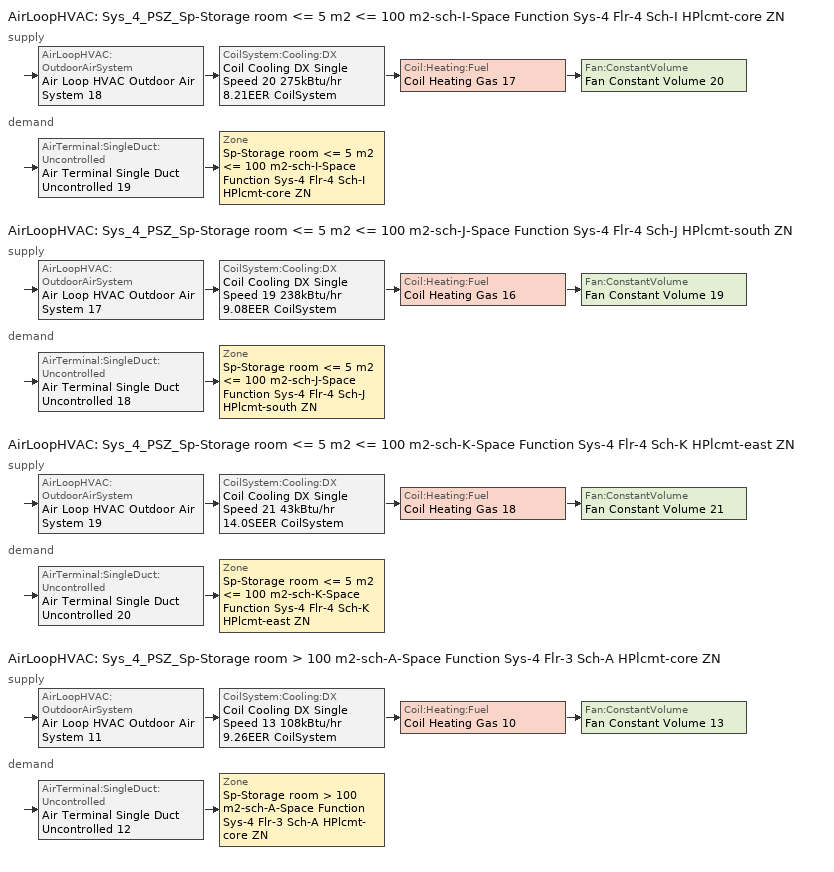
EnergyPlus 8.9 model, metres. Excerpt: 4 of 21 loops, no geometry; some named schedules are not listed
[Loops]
AirLoopHVAC 'Sys_4_PSZ_Sp-Storage room <= 5 m2 <= 100 m2-sch-I-Space Function Sys-4 Flr-4 Sch-I HPlcmt-core ZN'
 supply: AirLoopHVAC:OutdoorAirSystem 'Air Loop HVAC Outdoor Air System 18' > CoilSystem:Cooling:DX 'Coil Cooling DX Single Speed 20 275kBtu/hr 8.21EER CoilSystem' > Coil:Heating:Fuel 'Coil Heating Gas 17' > Fan:ConstantVolume 'Fan Constant Volume 20'
 demand: AirTerminal:SingleDuct:Uncontrolled 'Air Terminal Single Duct Uncontrolled 19' > Zone 'Sp-Storage room <= 5 m2 <= 100 m2-sch-I-Space Function Sys-4 Flr-4 Sch-I HPlcmt-core ZN'
AirLoopHVAC 'Sys_4_PSZ_Sp-Storage room <= 5 m2 <= 100 m2-sch-J-Space Function Sys-4 Flr-4 Sch-J HPlcmt-south ZN'
 supply: AirLoopHVAC:OutdoorAirSystem 'Air Loop HVAC Outdoor Air System 17' > CoilSystem:Cooling:DX 'Coil Cooling DX Single Speed 19 238kBtu/hr 9.08EER CoilSystem' > Coil:Heating:Fuel 'Coil Heating Gas 16' > Fan:ConstantVolume 'Fan Constant Volume 19'
 demand: AirTerminal:SingleDuct:Uncontrolled 'Air Terminal Single Duct Uncontrolled 18' > Zone 'Sp-Storage room <= 5 m2 <= 100 m2-sch-J-Space Function Sys-4 Flr-4 Sch-J HPlcmt-south ZN'
AirLoopHVAC 'Sys_4_PSZ_Sp-Storage room <= 5 m2 <= 100 m2-sch-K-Space Function Sys-4 Flr-4 Sch-K HPlcmt-east ZN'
 supply: AirLoopHVAC:OutdoorAirSystem 'Air Loop HVAC Outdoor Air System 19' > CoilSystem:Cooling:DX 'Coil Cooling DX Single Speed 21 43kBtu/hr 14.0SEER CoilSystem' > Coil:Heating:Fuel 'Coil Heating Gas 18' > Fan:ConstantVolume 'Fan Constant Volume 21'
 demand: AirTerminal:SingleDuct:Uncontrolled 'Air Terminal Single Duct Uncontrolled 20' > Zone 'Sp-Storage room <= 5 m2 <= 100 m2-sch-K-Space Function Sys-4 Flr-4 Sch-K HPlcmt-east ZN'
AirLoopHVAC 'Sys_4_PSZ_Sp-Storage room > 100 m2-sch-A-Space Function Sys-4 Flr-3 Sch-A HPlcmt-core ZN'
 supply: AirLoopHVAC:OutdoorAirSystem 'Air Loop HVAC Outdoor Air System 11' > CoilSystem:Cooling:DX 'Coil Cooling DX Single Speed 13 108kBtu/hr 9.26EER CoilSystem' > Coil:Heating:Fuel 'Coil Heating Gas 10' > Fan:ConstantVolume 'Fan Constant Volume 13'
 demand: AirTerminal:SingleDuct:Uncontrolled 'Air Terminal Single Duct Uncontrolled 12' > Zone 'Sp-Storage room > 100 m2-sch-A-Space Function Sys-4 Flr-3 Sch-A HPlcmt-core ZN'
[ZoneControl:Thermostat] Control Object Type 1=ThermostatSetpoint:DualSetpoint
Name | Zone or ZoneList | Control Type Schedule | Control Name 1
Sp-Storage room <= 5 m2 <= 100 m2-sch-I-Space Function Sys-4 Flr-4 Sch-I HPlcmt-core ZN Thermostat | Sp-Storage room <= 5 m2 <= 100 m2-sch-I-Space Function Sys-4 Flr-4 Sch-I HPlcmt-core ZN | Sp-Storage room <= 5 m2 <= 100 m2-sch-I-Space Function Sys-4 Flr-4 Sch-I HPlcmt-core ZN Thermostat Schedule | Space Function Storage room <= 5 m2 <= 100 m2-sch-I Thermostat 2
Sp-Storage room <= 5 m2 <= 100 m2-sch-J-Space Function Sys-4 Flr-4 Sch-J HPlcmt-south ZN Thermostat | Sp-Storage room <= 5 m2 <= 100 m2-sch-J-Space Function Sys-4 Flr-4 Sch-J HPlcmt-south ZN | Sp-Storage room <= 5 m2 <= 100 m2-sch-J-Space Function Sys-4 Flr-4 Sch-J HPlcmt-south ZN Thermostat Schedule | Space Function Storage room <= 5 m2 <= 100 m2-sch-J Thermostat 2
Sp-Storage room <= 5 m2 <= 100 m2-sch-K-Space Function Sys-4 Flr-4 Sch-K HPlcmt-east ZN Thermostat | Sp-Storage room <= 5 m2 <= 100 m2-sch-K-Space Function Sys-4 Flr-4 Sch-K HPlcmt-east ZN | Sp-Storage room <= 5 m2 <= 100 m2-sch-K-Space Function Sys-4 Flr-4 Sch-K HPlcmt-east ZN Thermostat Schedule | Space Function Storage room <= 5 m2 <= 100 m2-sch-K Thermostat 2
Sp-Storage room > 100 m2-sch-A-Space Function Sys-4 Flr-3 Sch-A HPlcmt-core ZN Thermostat | Sp-Storage room > 100 m2-sch-A-Space Function Sys-4 Flr-3 Sch-A HPlcmt-core ZN | Sp-Storage room > 100 m2-sch-A-Space Function Sys-4 Flr-3 Sch-A HPlcmt-core ZN Thermostat Schedule | Space Function Storage room > 100 m2-sch-A Thermostat 2
[ThermostatSetpoint:DualSetpoint]
Name | Heating Setpoint Temperature Schedule | Cooling Setpoint Temperature Schedule
Space Function Storage room <= 5 m2 <= 100 m2-sch-I Thermostat 2 | NECB-I-Thermostat Setpoint-Heating | NECB-I-Thermostat Setpoint-Cooling
Space Function Storage room <= 5 m2 <= 100 m2-sch-J Thermostat 2 | NECB-J-Thermostat Setpoint-Heating | NECB-J-Thermostat Setpoint-Cooling
Space Function Storage room <= 5 m2 <= 100 m2-sch-K Thermostat 2 | NECB-K-Thermostat Setpoint-Heating | NECB-K-Thermostat Setpoint-Cooling
Space Function Storage room > 100 m2-sch-A Thermostat 2 | NECB-A-Thermostat Setpoint-Heating | NECB-A-Thermostat Setpoint-Cooling
[AirTerminal:SingleDuct:Uncontrolled] Availability Schedule=Always On Discrete; Maximum Air Flow Rate {m3/s}=AutoSize
Air Terminal Single Duct Uncontrolled 19; Air Terminal Single Duct Uncontrolled 18; Air Terminal Single Duct Uncontrolled 20; Air Terminal Single Duct Uncontrolled 12
[Zone equipment]
Sp-Storage room <= 5 m2 <= 100 m2-sch-I-Space Function Sys-4 Flr-4 Sch-I HPlcmt-core ZN: Air Terminal Single Duct Uncontrolled 19, Zone HVAC Baseboard Convective Water 19
Sp-Storage room <= 5 m2 <= 100 m2-sch-J-Space Function Sys-4 Flr-4 Sch-J HPlcmt-south ZN: Air Terminal Single Duct Uncontrolled 18, Zone HVAC Baseboard Convective Water 18
Sp-Storage room <= 5 m2 <= 100 m2-sch-K-Space Function Sys-4 Flr-4 Sch-K HPlcmt-east ZN: Air Terminal Single Duct Uncontrolled 20, Zone HVAC Baseboard Convective Water 20
Sp-Storage room > 100 m2-sch-A-Space Function Sys-4 Flr-3 Sch-A HPlcmt-core ZN: Air Terminal Single Duct Uncontrolled 12, Zone HVAC Baseboard Convective Water 12
[Sizing:Zone] Zone Cooling Design Supply Air Temperature Input Method=SupplyAirTemperature; Zone Cooling Design Supply Air Temperature {C}=13; Zone Cooling Design Supply Air Temperature Difference {deltaC}=11.11; Zone Heating Design Supply Air Temperature Input Method=SupplyAirTemperature; Zone Heating Design Supply Air Temperature {C}=43; Zone Heating Design Supply Air Temperature Difference {deltaC}=11.11; Zone Cooling Design Supply Air Humidity Ratio {kgWater/kgDryAir}=0.0085; Zone Heating Design Supply Air Humidity Ratio {kgWater/kgDryAir}=0.008; Zone Heating Sizing Factor=1.3; Zone Cooling Sizing Factor=1.1; Cooling Design Air Flow Method=DesignDay; Cooling Design Air Flow Rate {m3/s}=0; Cooling Minimum Air Flow per Zone Floor Area {m3/s-m2}=0.000762; Cooling Minimum Air Flow {m3/s}=0; Cooling Minimum Air Flow Fraction=0; Heating Design Air Flow Method=DesignDay; Heating Design Air Flow Rate {m3/s}=0; Heating Maximum Air Flow per Zone Floor Area {m3/s-m2}=0.002032; Heating Maximum Air Flow {m3/s}=0.141576; Heating Maximum Air Flow Fraction=0.3; Account for Dedicated Outdoor Air System=No
Name | Design Specification Outdoor Air Object | Design Specification Zone Air Distribution Object
Sp-Storage room <= 5 m2 <= 100 m2-sch-I-Space Function Sys-4 Flr-4 Sch-I HPlcmt-core ZN | Space Function Storage room <= 5 m2 <= 100 m2-sch-I Ventilation | Sp-Storage room <= 5 m2 <= 100 m2-sch-I-Space Function Sys-4 Flr-4 Sch-I HPlcmt-core ZN Design Spec Zone Air Dist
Sp-Storage room <= 5 m2 <= 100 m2-sch-J-Space Function Sys-4 Flr-4 Sch-J HPlcmt-south ZN | Space Function Storage room <= 5 m2 <= 100 m2-sch-J Ventilation | Sp-Storage room <= 5 m2 <= 100 m2-sch-J-Space Function Sys-4 Flr-4 Sch-J HPlcmt-south ZN Design Spec Zone Air Dist
Sp-Storage room <= 5 m2 <= 100 m2-sch-K-Space Function Sys-4 Flr-4 Sch-K HPlcmt-east ZN | Space Function Storage room <= 5 m2 <= 100 m2-sch-K Ventilation | Sp-Storage room <= 5 m2 <= 100 m2-sch-K-Space Function Sys-4 Flr-4 Sch-K HPlcmt-east ZN Design Spec Zone Air Dist
Sp-Storage room > 100 m2-sch-A-Space Function Sys-4 Flr-3 Sch-A HPlcmt-core ZN | Space Function Storage room > 100 m2-sch-A Ventilation | Sp-Storage room > 100 m2-sch-A-Space Function Sys-4 Flr-3 Sch-A HPlcmt-core ZN Design Spec Zone Air Dist
[DesignSpecification:ZoneAirDistribution] Zone Air Distribution Effectiveness in Cooling Mode=1; Zone Air Distribution Effectiveness in Heating Mode=1
Sp-Storage room <= 5 m2 <= 100 m2-sch-I-Space Function Sys-4 Flr-4 Sch-I HPlcmt-core ZN Design Spec Zone Air Dist; Sp-Storage room <= 5 m2 <= 100 m2-sch-J-Space Function Sys-4 Flr-4 Sch-J HPlcmt-south ZN Design Spec Zone Air Dist; Sp-Storage room <= 5 m2 <= 100 m2-sch-K-Space Function Sys-4 Flr-4 Sch-K HPlcmt-east ZN Design Spec Zone Air Dist; Sp-Storage room > 100 m2-sch-A-Space Function Sys-4 Flr-3 Sch-A HPlcmt-core ZN Design Spec Zone Air Dist
[Controller:MechanicalVentilation] Demand Controlled Ventilation=No; System Outdoor Air Method=ZoneSum
Name | Availability Schedule | Zone Name 1 | Design Specification Outdoor Air Object Name 1 | Design Specification Zone Air Distribution Object Name 1
Controller Mechanical Ventilation 18 | Sys_4_PSZ_Sp-Storage room <= 5 m2 <= 100 m2-sch-I-Space Function Sys-4 Flr-4 Sch-I HPlcmt-core ZN Occ Sch | Sp-Storage room <= 5 m2 <= 100 m2-sch-I-Space Function Sys-4 Flr-4 Sch-I HPlcmt-core ZN | Space Function Storage room <= 5 m2 <= 100 m2-sch-I Ventilation | Sp-Storage room <= 5 m2 <= 100 m2-sch-I-Space Function Sys-4 Flr-4 Sch-I HPlcmt-core ZN Design Spec Zone Air Dist
Controller Mechanical Ventilation 17 | Sys_4_PSZ_Sp-Storage room <= 5 m2 <= 100 m2-sch-J-Space Function Sys-4 Flr-4 Sch-J HPlcmt-south ZN Occ Sch | Sp-Storage room <= 5 m2 <= 100 m2-sch-J-Space Function Sys-4 Flr-4 Sch-J HPlcmt-south ZN | Space Function Storage room <= 5 m2 <= 100 m2-sch-J Ventilation | Sp-Storage room <= 5 m2 <= 100 m2-sch-J-Space Function Sys-4 Flr-4 Sch-J HPlcmt-south ZN Design Spec Zone Air Dist
Controller Mechanical Ventilation 19 | Sys_4_PSZ_Sp-Storage room <= 5 m2 <= 100 m2-sch-K-Space Function Sys-4 Flr-4 Sch-K HPlcmt-east ZN Occ Sch | Sp-Storage room <= 5 m2 <= 100 m2-sch-K-Space Function Sys-4 Flr-4 Sch-K HPlcmt-east ZN | Space Function Storage room <= 5 m2 <= 100 m2-sch-K Ventilation | Sp-Storage room <= 5 m2 <= 100 m2-sch-K-Space Function Sys-4 Flr-4 Sch-K HPlcmt-east ZN Design Spec Zone Air Dist
Controller Mechanical Ventilation 11 | Sys_4_PSZ_Sp-Storage room > 100 m2-sch-A-Space Function Sys-4 Flr-3 Sch-A HPlcmt-core ZN Occ Sch | Sp-Storage room > 100 m2-sch-A-Space Function Sys-4 Flr-3 Sch-A HPlcmt-core ZN | Space Function Storage room > 100 m2-sch-A Ventilation | Sp-Storage room > 100 m2-sch-A-Space Function Sys-4 Flr-3 Sch-A HPlcmt-core ZN Design Spec Zone Air Dist
[DesignSpecification:OutdoorAir] Outdoor Air Method=Sum; Outdoor Air Flow per Person {m3/s-person}=0; Outdoor Air Flow per Zone Floor Area {m3/s-m2}=0.0003556; Outdoor Air Flow per Zone {m3/s}=0; Outdoor Air Flow Air Changes per Hour {1/hr}=0
Space Function Storage room <= 5 m2 <= 100 m2-sch-I Ventilation; Space Function Storage room <= 5 m2 <= 100 m2-sch-J Ventilation; Space Function Storage room <= 5 m2 <= 100 m2-sch-K Ventilation; Space Function Storage room > 100 m2-sch-A Ventilation
[Fan:ConstantVolume] Fan Total Efficiency=0.39975; Pressure Rise {Pa}=640; Maximum Flow Rate {m3/s}=AutoSize; Motor Efficiency=0.615; Motor In Airstream Fraction=1
Name | Availability Schedule
Fan Constant Volume 20 | Sys_4_PSZ_Sp-Storage room <= 5 m2 <= 100 m2-sch-I-Space Function Sys-4 Flr-4 Sch-I HPlcmt-core ZN Occ Sch
Fan Constant Volume 19 | Sys_4_PSZ_Sp-Storage room <= 5 m2 <= 100 m2-sch-J-Space Function Sys-4 Flr-4 Sch-J HPlcmt-south ZN Occ Sch
Fan Constant Volume 21 | Sys_4_PSZ_Sp-Storage room <= 5 m2 <= 100 m2-sch-K-Space Function Sys-4 Flr-4 Sch-K HPlcmt-east ZN Occ Sch
Fan Constant Volume 13 | Sys_4_PSZ_Sp-Storage room > 100 m2-sch-A-Space Function Sys-4 Flr-3 Sch-A HPlcmt-core ZN Occ Sch
[Coil:Cooling:DX:SingleSpeed] Availability Schedule=Always On Discrete; Gross Rated Total Cooling Capacity {W}=Autosize; Gross Rated Sensible Heat Ratio=Autosize; Rated Air Flow Rate {m3/s}=Autosize; Rated Evaporator Fan Power Per Volume Flow Rate {W/(m3/s)}=773.3; Total Cooling Capacity Function of Temperature Curve=DXCOOL-NECB2011-REF-CAPFT; Total Cooling Capacity Function of Flow Fraction Curve=DXCOOL-NECB2011-REF-CAPFFLOW; Energy Input Ratio Function of Temperature Curve=DXCOOL-NECB2011-REF-COOLEIRFT; Energy Input Ratio Function of Flow Fraction Curve=DXCOOL-NECB2011-REF-COOLEIRFFLOW; Part Load Fraction Correlation Curve=DXCOOL-NECB2011-REF-COOLPLFFPLR; Condenser Type=AirCooled; Evaporative Condenser Effectiveness=0; Evaporative Condenser Air Flow Rate {m3/s}=Autosize; Evaporative Condenser Pump Rated Power Consumption {W}=Autosize; Crankcase Heater Capacity {W}=0; Maximum Outdoor Dry-Bulb Temperature for Crankcase Heater Operation {C}=0; Basin Heater Capacity {W/K}=0; Basin Heater Setpoint Temperature {C}=10
Name | Gross Rated Cooling COP {W/W}
Coil Cooling DX Single Speed 20 275kBtu/hr 8.21EER | 2.9518
Coil Cooling DX Single Speed 19 238kBtu/hr 9.08EER | 3.23848
Coil Cooling DX Single Speed 21 43kBtu/hr 14.0SEER | 3.8248
Coil Cooling DX Single Speed 13 108kBtu/hr 9.26EER | 3.20845
[AirLoopHVAC] Design Supply Air Flow Rate {m3/s}=AutoSize
Sys_4_PSZ_Sp-Storage room <= 5 m2 <= 100 m2-sch-I-Space Function Sys-4 Flr-4 Sch-I HPlcmt-core ZN; Sys_4_PSZ_Sp-Storage room <= 5 m2 <= 100 m2-sch-J-Space Function Sys-4 Flr-4 Sch-J HPlcmt-south ZN; Sys_4_PSZ_Sp-Storage room <= 5 m2 <= 100 m2-sch-K-Space Function Sys-4 Flr-4 Sch-K HPlcmt-east ZN; Sys_4_PSZ_Sp-Storage room > 100 m2-sch-A-Space Function Sys-4 Flr-3 Sch-A HPlcmt-core ZN
[Sizing:System] Type of Load to Size On=Sensible; Design Outdoor Air Flow Rate {m3/s}=Autosize; Central Heating Maximum System Air Flow Ratio=1; Preheat Design Temperature {C}=7; Preheat Design Humidity Ratio {kgWater/kgDryAir}=0.008; Precool Design Temperature {C}=13; Precool Design Humidity Ratio {kgWater/kgDryAir}=0.008; Central Cooling Design Supply Air Temperature {C}=13; Central Heating Design Supply Air Temperature {C}=43; Type of Zone Sum to Use=NonCoincident; 100% Outdoor Air in Cooling=No; 100% Outdoor Air in Heating=No; Central Cooling Design Supply Air Humidity Ratio {kgWater/kgDryAir}=0.0085; Central Heating Design Supply Air Humidity Ratio {kgWater/kgDryAir}=0.008; Cooling Supply Air Flow Rate Method=DesignDay; Cooling Supply Air Flow Rate {m3/s}=0; Cooling Supply Air Flow Rate Per Floor Area {m3/s-m2}=0.00996765; Cooling Fraction of Autosized Cooling Supply Air Flow Rate=1; Cooling Supply Air Flow Rate Per Unit Cooling Capacity {m3/s-W}=3.94755e-05; Heating Supply Air Flow Rate Method=DesignDay; Heating Supply Air Flow Rate {m3/s}=0; Heating Supply Air Flow Rate Per Floor Area {m3/s-m2}=0.00996765; Heating Fraction of Autosized Heating Supply Air Flow Rate=1; Heating Fraction of Autosized Cooling Supply Air Flow Rate=1; Heating Supply Air Flow Rate Per Unit Heating Capacity {m3/s-W}=3.15882e-05; System Outdoor Air Method=ZoneSum; Zone Maximum Outdoor Air Fraction=1; Cooling Design Capacity Method=CoolingDesignCapacity; Cooling Design Capacity {W}=Autosize; Cooling Design Capacity Per Floor Area {W/m2}=234.7; Fraction of Autosized Cooling Design Capacity=1; Heating Design Capacity Method=HeatingDesignCapacity; Heating Design Capacity {W}=Autosize; Heating Design Capacity Per Floor Area {W/m2}=157; Fraction of Autosized Heating Design Capacity=1; Central Cooling Capacity Control Method=OnOff
Sys_4_PSZ_Sp-Storage room <= 5 m2 <= 100 m2-sch-I-Space Function Sys-4 Flr-4 Sch-I HPlcmt-core ZN; Sys_4_PSZ_Sp-Storage room <= 5 m2 <= 100 m2-sch-J-Space Function Sys-4 Flr-4 Sch-J HPlcmt-south ZN; Sys_4_PSZ_Sp-Storage room <= 5 m2 <= 100 m2-sch-K-Space Function Sys-4 Flr-4 Sch-K HPlcmt-east ZN; Sys_4_PSZ_Sp-Storage room > 100 m2-sch-A-Space Function Sys-4 Flr-3 Sch-A HPlcmt-core ZN
[Controller:OutdoorAir] Minimum Outdoor Air Flow Rate {m3/s}=Autosize; Maximum Outdoor Air Flow Rate {m3/s}=Autosize; Economizer Control Action Type=ModulateFlow; Lockout Type=NoLockout; Minimum Limit Type=FixedMinimum; High Humidity Control=No; Control High Indoor Humidity Based on Outdoor Humidity Ratio=Yes; Heat Recovery Bypass Control Type=BypassWhenOAFlowGreaterThanMinimum
Name | Economizer Control Type | Minimum Outdoor Air Schedule | Mechanical Ventilation Controller | Economizer Maximum Limit Dry-Bulb Temperature {C} | Economizer Maximum Limit Enthalpy {J/kg} | Economizer Minimum Limit Dry-Bulb Temperature {C}
Controller Outdoor Air 18 | DifferentialEnthalpy | Sys_4_PSZ_Sp-Storage room <= 5 m2 <= 100 m2-sch-I-Space Function Sys-4 Flr-4 Sch-I HPlcmt-core ZN Occ Sch | Controller Mechanical Ventilation 18
Controller Outdoor Air 17 | DifferentialEnthalpy | Sys_4_PSZ_Sp-Storage room <= 5 m2 <= 100 m2-sch-J-Space Function Sys-4 Flr-4 Sch-J HPlcmt-south ZN Occ Sch | Controller Mechanical Ventilation 17
Controller Outdoor Air 19 | NoEconomizer | Sys_4_PSZ_Sp-Storage room <= 5 m2 <= 100 m2-sch-K-Space Function Sys-4 Flr-4 Sch-K HPlcmt-east ZN Occ Sch | Controller Mechanical Ventilation 19 | 28 | 64000 | -100
Controller Outdoor Air 11 | DifferentialEnthalpy | Sys_4_PSZ_Sp-Storage room > 100 m2-sch-A-Space Function Sys-4 Flr-3 Sch-A HPlcmt-core ZN Occ Sch | Controller Mechanical Ventilation 11
[HeatExchanger:AirToAir:SensibleAndLatent] Availability Schedule=Always On Discrete; Nominal Supply Air Flow Rate {m3/s}=Autosize; Sensible Effectiveness at 100% Heating Air Flow=0.5; Latent Effectiveness at 100% Heating Air Flow=0.5; Sensible Effectiveness at 75% Heating Air Flow=0.5; Latent Effectiveness at 75% Heating Air Flow=0.5; Sensible Effectiveness at 100% Cooling Air Flow=0.5; Latent Effectiveness at 100% Cooling Air Flow=0.5; Sensible Effectiveness at 75% Cooling Air Flow=0.5; Latent Effectiveness at 75% Cooling Air Flow=0.5; Supply Air Outlet Temperature Control=Yes; Heat Exchanger Type=Rotary; Frost Control Type=ExhaustOnly; Threshold Temperature {C}=-23.3; Initial Defrost Time Fraction=0.167; Rate of Defrost Time Fraction Increase {1/K}=1.44; Economizer Lockout=Yes
Name | Nominal Electric Power {W}
Sys_4_PSZ_Sp-Storage room <= 5 m2 <= 100 m2-sch-I-Space Function Sys-4 Flr-4 Sch-I HPlcmt-core ZN ERV; Sys_4_PSZ_Sp-Storage room > 100 m2-sch-A-Space Function Sys-4 Flr-3 Sch-A HPlcmt-core ZN ERV | 687.8575
Sys_4_PSZ_Sp-Storage room <= 5 m2 <= 100 m2-sch-J-Space Function Sys-4 Flr-4 Sch-J HPlcmt-south ZN ERV; Sys_4_PSZ_Sp-Storage room <= 5 m2 <= 100 m2-sch-K-Space Function Sys-4 Flr-4 Sch-K HPlcmt-east ZN ERV | 528.393
[SetpointManager:OutdoorAirPretreat] Control Variable=Temperature; Minimum Setpoint Temperature {C}=-99; Maximum Setpoint Temperature {C}=99; Minimum Setpoint Humidity Ratio {kgWater/kgDryAir}=1e-05; Maximum Setpoint Humidity Ratio {kgWater/kgDryAir}=1
Setpoint Manager Outdoor Air Pretreat 5; Setpoint Manager Outdoor Air Pretreat 6; Setpoint Manager Outdoor Air Pretreat 7; Setpoint Manager Outdoor Air Pretreat 8
[SetpointManager:MixedAir] Control Variable=Temperature
Node 273 OS Default SPM; Node 272 OS Default SPM; Node 271 OS Default SPM; Node 260 OS Default SPM; Node 259 OS Default SPM; Node 258 OS Default SPM; Node 286 OS Default SPM; Node 285 OS Default SPM; Node 284 OS Default SPM; Node 182 OS Default SPM; Node 181 OS Default SPM; Node 180 OS Default SPM
[CoilSystem:Cooling:DX] Availability Schedule=Always On Discrete
Name | Cooling Coil
Coil Cooling DX Single Speed 20 275kBtu/hr 8.21EER CoilSystem | Coil Cooling DX Single Speed 20 275kBtu/hr 8.21EER
Coil Cooling DX Single Speed 19 238kBtu/hr 9.08EER CoilSystem | Coil Cooling DX Single Speed 19 238kBtu/hr 9.08EER
Coil Cooling DX Single Speed 21 43kBtu/hr 14.0SEER CoilSystem | Coil Cooling DX Single Speed 21 43kBtu/hr 14.0SEER
Coil Cooling DX Single Speed 13 108kBtu/hr 9.26EER CoilSystem | Coil Cooling DX Single Speed 13 108kBtu/hr 9.26EER
[Coil:Heating:Fuel] Availability Schedule=Always On Discrete; Fuel Type=NaturalGas; Nominal Capacity {W}=AutoSize; Parasitic Electric Load {W}=0; Part Load Fraction Correlation Curve=FURNACE-EFFPLR-NECB2011; Parasitic Fuel Load {W}=0
Name | Burner Efficiency
Coil Heating Gas 17; Coil Heating Gas 16; Coil Heating Gas 10 | 0.81
Coil Heating Gas 18 | 0.924
[SetpointManager:SingleZone:Reheat] Control Variable=Temperature; Minimum Supply Air Temperature {C}=13; Maximum Supply Air Temperature {C}=43
Name | Control Zone
Setpoint Manager Single Zone Reheat 17 | Sp-Storage room <= 5 m2 <= 100 m2-sch-I-Space Function Sys-4 Flr-4 Sch-I HPlcmt-core ZN
Setpoint Manager Single Zone Reheat 16 | Sp-Storage room <= 5 m2 <= 100 m2-sch-J-Space Function Sys-4 Flr-4 Sch-J HPlcmt-south ZN
Setpoint Manager Single Zone Reheat 18 | Sp-Storage room <= 5 m2 <= 100 m2-sch-K-Space Function Sys-4 Flr-4 Sch-K HPlcmt-east ZN
Setpoint Manager Single Zone Reheat 10 | Sp-Storage room > 100 m2-sch-A-Space Function Sys-4 Flr-3 Sch-A HPlcmt-core ZN
[Schedule:Compact]
Sp-Storage room <= 5 m2 <= 100 m2-sch-I-Space Function Sys-4 Flr-4 Sch-I HPlcmt-core ZN Thermostat Schedule; Sp-Storage room <= 5 m2 <= 100 m2-sch-J-Space Function Sys-4 Flr-4 Sch-J HPlcmt-south ZN Thermostat Schedule; Sp-Storage room <= 5 m2 <= 100 m2-sch-K-Space Function Sys-4 Flr-4 Sch-K HPlcmt-east ZN Thermostat Schedule; Sp-Storage room > 100 m2-sch-A-Space Function Sys-4 Flr-3 Sch-A HPlcmt-core ZN Thermostat Schedule: Through: 12/31, For: AllDays, Until: 24:00, 4
[Schedule:Day:Interval]
NECB-J-Thermostat Setpoint-Heating Sun|Hol Day; NECB-J-Thermostat Setpoint-Heating Default|Wkdy Day; NECB-J-Thermostat Setpoint-Heating Sat Day; NECB-J-Thermostat Setpoint-Heating Default: No, 24:00, 22
NECB-J-Thermostat Setpoint-Cooling Sun|Hol Day; NECB-J-Thermostat Setpoint-Cooling Default|Wkdy Day; NECB-J-Thermostat Setpoint-Cooling Sat Day; NECB-J-Thermostat Setpoint-Cooling Default: No, 24:00, 24
NECB-I-Thermostat Setpoint-Heating Sun|Hol Day: No, 07:00, 18, 08:00, 20, 14:00, 22, 24:00, 18
NECB-I-Thermostat Setpoint-Heating Default|Wkdy Day; NECB-I-Thermostat Setpoint-Heating Default: No, 14:00, 18, 15:00, 20, 24:00, 22
NECB-I-Thermostat Setpoint-Heating Sat Day: No, 10:00, 18, 11:00, 20, 24:00, 22
NECB-I-Thermostat Setpoint-Cooling Sun|Hol Day: No, 07:00, 35, 14:00, 24, 24:00, 35
NECB-I-Thermostat Setpoint-Cooling Default|Wkdy Day; NECB-I-Thermostat Setpoint-Cooling Default: No, 14:00, 35, 24:00, 24
NECB-I-Thermostat Setpoint-Cooling Sat Day: No, 10:00, 35, 24:00, 24
Sys_4_PSZ_Sp-Storage room <= 5 m2 <= 100 m2-sch-I-Space Function Sys-4 Flr-4 Sch-I HPlcmt-core ZN Occ Sch Sunday: No, 08:00, 0, 14:00, 1, 24:00, 0
Sys_4_PSZ_Sp-Storage room <= 5 m2 <= 100 m2-sch-I-Space Function Sys-4 Flr-4 Sch-I HPlcmt-core ZN Occ Sch Monday; Sys_4_PSZ_Sp-Storage room <= 5 m2 <= 100 m2-sch-I-Space Function Sys-4 Flr-4 Sch-I HPlcmt-core ZN Occ Sch Tuesday; Sys_4_PSZ_Sp-Storage room <= 5 m2 <= 100 m2-sch-I-Space Function Sys-4 Flr-4 Sch-I HPlcmt-core ZN Occ Sch Wednesday; Sys_4_PSZ_Sp-Storage room <= 5 m2 <= 100 m2-sch-I-Space Function Sys-4 Flr-4 Sch-I HPlcmt-core ZN Occ Sch Thursday; Sys_4_PSZ_Sp-Storage room <= 5 m2 <= 100 m2-sch-I-Space Function Sys-4 Flr-4 Sch-I HPlcmt-core ZN Occ Sch Friday: No, 18:00, 0, 24:00, 1
Sys_4_PSZ_Sp-Storage room <= 5 m2 <= 100 m2-sch-I-Space Function Sys-4 Flr-4 Sch-I HPlcmt-core ZN Occ Sch Saturday: No, 13:00, 0, 24:00, 1
Sys_4_PSZ_Sp-Storage room <= 5 m2 <= 100 m2-sch-I-Space Function Sys-4 Flr-4 Sch-I HPlcmt-core ZN Occ Sch Default; Sys_4_PSZ_Sp-Storage room <= 5 m2 <= 100 m2-sch-I-Space Function Sys-4 Flr-4 Sch-I HPlcmt-core ZN Occ Sch Summer Design Day; Sys_4_PSZ_Sp-Storage room <= 5 m2 <= 100 m2-sch-I-Space Function Sys-4 Flr-4 Sch-I HPlcmt-core ZN Occ Sch Winter Design Day; Sys_4_PSZ_Sp-Storage room <= 5 m2 <= 100 m2-sch-J-Space Function Sys-4 Flr-4 Sch-J HPlcmt-south ZN Occ Sch Sunday; Sys_4_PSZ_Sp-Storage room <= 5 m2 <= 100 m2-sch-J-Space Function Sys-4 Flr-4 Sch-J HPlcmt-south ZN Occ Sch Monday; Sys_4_PSZ_Sp-Storage room <= 5 m2 <= 100 m2-sch-J-Space Function Sys-4 Flr-4 Sch-J HPlcmt-south ZN Occ Sch Tuesday; Sys_4_PSZ_Sp-Storage room <= 5 m2 <= 100 m2-sch-J-Space Function Sys-4 Flr-4 Sch-J HPlcmt-south ZN Occ Sch Wednesday; Sys_4_PSZ_Sp-Storage room <= 5 m2 <= 100 m2-sch-J-Space Function Sys-4 Flr-4 Sch-J HPlcmt-south ZN Occ Sch Thursday; Sys_4_PSZ_Sp-Storage room <= 5 m2 <= 100 m2-sch-J-Space Function Sys-4 Flr-4 Sch-J HPlcmt-south ZN Occ Sch Friday; Sys_4_PSZ_Sp-Storage room <= 5 m2 <= 100 m2-sch-J-Space Function Sys-4 Flr-4 Sch-J HPlcmt-south ZN Occ Sch Saturday; Sys_4_PSZ_Sp-Storage room <= 5 m2 <= 100 m2-sch-J-Space Function Sys-4 Flr-4 Sch-J HPlcmt-south ZN Occ Sch Default; Sys_4_PSZ_Sp-Storage room <= 5 m2 <= 100 m2-sch-J-Space Function Sys-4 Flr-4 Sch-J HPlcmt-south ZN Occ Sch Summer Design Day; Sys_4_PSZ_Sp-Storage room <= 5 m2 <= 100 m2-sch-J-Space Function Sys-4 Flr-4 Sch-J HPlcmt-south ZN Occ Sch Winter Design Day; Sys_4_PSZ_Sp-Storage room <= 5 m2 <= 100 m2-sch-K-Space Function Sys-4 Flr-4 Sch-K HPlcmt-east ZN Occ Sch Default; Sys_4_PSZ_Sp-Storage room <= 5 m2 <= 100 m2-sch-K-Space Function Sys-4 Flr-4 Sch-K HPlcmt-east ZN Occ Sch Summer Design Day; Sys_4_PSZ_Sp-Storage room <= 5 m2 <= 100 m2-sch-K-Space Function Sys-4 Flr-4 Sch-K HPlcmt-east ZN Occ Sch Winter Design Day; Sys_4_PSZ_Sp-Storage room > 100 m2-sch-A-Space Function Sys-4 Flr-3 Sch-A HPlcmt-core ZN Occ Sch Default; Sys_4_PSZ_Sp-Storage room > 100 m2-sch-A-Space Function Sys-4 Flr-3 Sch-A HPlcmt-core ZN Occ Sch Summer Design Day; Sys_4_PSZ_Sp-Storage room > 100 m2-sch-A-Space Function Sys-4 Flr-3 Sch-A HPlcmt-core ZN Occ Sch Winter Design Day: No, 24:00, 1
NECB-K-Thermostat Setpoint-Heating Sun|Hol Day; NECB-K-Thermostat Setpoint-Heating Default|Wkdy Day; NECB-K-Thermostat Setpoint-Heating Sat Day; NECB-K-Thermostat Setpoint-Heating Default: No, 24:00, 5
NECB-K-Thermostat Setpoint-Cooling Sun|Hol Day; NECB-K-Thermostat Setpoint-Cooling Default|Wkdy Day; NECB-K-Thermostat Setpoint-Cooling Sat Day; NECB-K-Thermostat Setpoint-Cooling Default; NECB-A-Thermostat Setpoint-Cooling Sun|Hol Day; NECB-A-Thermostat Setpoint-Cooling Sat Day: No, 24:00, 35
Sys_4_PSZ_Sp-Storage room <= 5 m2 <= 100 m2-sch-K-Space Function Sys-4 Flr-4 Sch-K HPlcmt-east ZN Occ Sch Sunday; Sys_4_PSZ_Sp-Storage room <= 5 m2 <= 100 m2-sch-K-Space Function Sys-4 Flr-4 Sch-K HPlcmt-east ZN Occ Sch Monday; Sys_4_PSZ_Sp-Storage room <= 5 m2 <= 100 m2-sch-K-Space Function Sys-4 Flr-4 Sch-K HPlcmt-east ZN Occ Sch Tuesday; Sys_4_PSZ_Sp-Storage room <= 5 m2 <= 100 m2-sch-K-Space Function Sys-4 Flr-4 Sch-K HPlcmt-east ZN Occ Sch Wednesday; Sys_4_PSZ_Sp-Storage room <= 5 m2 <= 100 m2-sch-K-Space Function Sys-4 Flr-4 Sch-K HPlcmt-east ZN Occ Sch Thursday; Sys_4_PSZ_Sp-Storage room <= 5 m2 <= 100 m2-sch-K-Space Function Sys-4 Flr-4 Sch-K HPlcmt-east ZN Occ Sch Friday; Sys_4_PSZ_Sp-Storage room <= 5 m2 <= 100 m2-sch-K-Space Function Sys-4 Flr-4 Sch-K HPlcmt-east ZN Occ Sch Saturday: No, 06:00, 0, 20:00, 1, 24:00, 0
NECB-A-Thermostat Setpoint-Heating Sun|Hol Day; NECB-A-Thermostat Setpoint-Heating Sat Day: No, 24:00, 18
NECB-A-Thermostat Setpoint-Heating Default|Wkdy Day; NECB-A-Thermostat Setpoint-Heating Default: No, 06:00, 18, 07:00, 20, 21:00, 22, 24:00, 18
NECB-A-Thermostat Setpoint-Cooling Default|Wkdy Day; NECB-A-Thermostat Setpoint-Cooling Default: No, 06:00, 35, 21:00, 24, 24:00, 35
Sys_4_PSZ_Sp-Storage room > 100 m2-sch-A-Space Function Sys-4 Flr-3 Sch-A HPlcmt-core ZN Occ Sch Sunday; Sys_4_PSZ_Sp-Storage room > 100 m2-sch-A-Space Function Sys-4 Flr-3 Sch-A HPlcmt-core ZN Occ Sch Saturday: No, 24:00, 0
Sys_4_PSZ_Sp-Storage room > 100 m2-sch-A-Space Function Sys-4 Flr-3 Sch-A HPlcmt-core ZN Occ Sch Monday; Sys_4_PSZ_Sp-Storage room > 100 m2-sch-A-Space Function Sys-4 Flr-3 Sch-A HPlcmt-core ZN Occ Sch Tuesday; Sys_4_PSZ_Sp-Storage room > 100 m2-sch-A-Space Function Sys-4 Flr-3 Sch-A HPlcmt-core ZN Occ Sch Wednesday; Sys_4_PSZ_Sp-Storage room > 100 m2-sch-A-Space Function Sys-4 Flr-3 Sch-A HPlcmt-core ZN Occ Sch Thursday; Sys_4_PSZ_Sp-Storage room > 100 m2-sch-A-Space Function Sys-4 Flr-3 Sch-A HPlcmt-core ZN Occ Sch Friday: No, 08:00, 0, 19:00, 1, 24:00, 0
[Schedule:Week:Daily]
NECB-J-Thermostat Setpoint-Heating Week Rule - Jan1-Dec31: NECB-J-Thermostat Setpoint-Heating Sun|Hol Day, NECB-J-Thermostat Setpoint-Heating Default|Wkdy Day, NECB-J-Thermostat Setpoint-Heating Default|Wkdy Day, NECB-J-Thermostat Setpoint-Heating Default|Wkdy Day, NECB-J-Thermostat Setpoint-Heating Default|Wkdy Day, NECB-J-Thermostat Setpoint-Heating Default|Wkdy Day, NECB-J-Thermostat Setpoint-Heating Sat Day, NECB-J-Thermostat Setpoint-Heating Default, NECB-J-Thermostat Setpoint-Heating Default, NECB-J-Thermostat Setpoint-Heating Default, NECB-J-Thermostat Setpoint-Heating Default, NECB-J-Thermostat Setpoint-Heating Default
NECB-J-Thermostat Setpoint-Cooling Week Rule - Jan1-Dec31: NECB-J-Thermostat Setpoint-Cooling Sun|Hol Day, NECB-J-Thermostat Setpoint-Cooling Default|Wkdy Day, NECB-J-Thermostat Setpoint-Cooling Default|Wkdy Day, NECB-J-Thermostat Setpoint-Cooling Default|Wkdy Day, NECB-J-Thermostat Setpoint-Cooling Default|Wkdy Day, NECB-J-Thermostat Setpoint-Cooling Default|Wkdy Day, NECB-J-Thermostat Setpoint-Cooling Sat Day, NECB-J-Thermostat Setpoint-Cooling Default, NECB-J-Thermostat Setpoint-Cooling Default, NECB-J-Thermostat Setpoint-Cooling Default, NECB-J-Thermostat Setpoint-Cooling Default, NECB-J-Thermostat Setpoint-Cooling Default
NECB-I-Thermostat Setpoint-Heating Week Rule - Jan1-Dec31: NECB-I-Thermostat Setpoint-Heating Sun|Hol Day, NECB-I-Thermostat Setpoint-Heating Default|Wkdy Day, NECB-I-Thermostat Setpoint-Heating Default|Wkdy Day, NECB-I-Thermostat Setpoint-Heating Default|Wkdy Day, NECB-I-Thermostat Setpoint-Heating Default|Wkdy Day, NECB-I-Thermostat Setpoint-Heating Default|Wkdy Day, NECB-I-Thermostat Setpoint-Heating Sat Day, NECB-I-Thermostat Setpoint-Heating Default, NECB-I-Thermostat Setpoint-Heating Default, NECB-I-Thermostat Setpoint-Heating Default, NECB-I-Thermostat Setpoint-Heating Default, NECB-I-Thermostat Setpoint-Heating Default
NECB-I-Thermostat Setpoint-Cooling Week Rule - Jan1-Dec31: NECB-I-Thermostat Setpoint-Cooling Sun|Hol Day, NECB-I-Thermostat Setpoint-Cooling Default|Wkdy Day, NECB-I-Thermostat Setpoint-Cooling Default|Wkdy Day, NECB-I-Thermostat Setpoint-Cooling Default|Wkdy Day, NECB-I-Thermostat Setpoint-Cooling Default|Wkdy Day, NECB-I-Thermostat Setpoint-Cooling Default|Wkdy Day, NECB-I-Thermostat Setpoint-Cooling Sat Day, NECB-I-Thermostat Setpoint-Cooling Default, NECB-I-Thermostat Setpoint-Cooling Default, NECB-I-Thermostat Setpoint-Cooling Default, NECB-I-Thermostat Setpoint-Cooling Default, NECB-I-Thermostat Setpoint-Cooling Default
Sys_4_PSZ_Sp-Storage room <= 5 m2 <= 100 m2-sch-I-Space Function Sys-4 Flr-4 Sch-I HPlcmt-core ZN Occ Sch Week Rule - Jan1-Dec31: Sys_4_PSZ_Sp-Storage room <= 5 m2 <= 100 m2-sch-I-Space Function Sys-4 Flr-4 Sch-I HPlcmt-core ZN Occ Sch Sunday, Sys_4_PSZ_Sp-Storage room <= 5 m2 <= 100 m2-sch-I-Space Function Sys-4 Flr-4 Sch-I HPlcmt-core ZN Occ Sch Monday, Sys_4_PSZ_Sp-Storage room <= 5 m2 <= 100 m2-sch-I-Space Function Sys-4 Flr-4 Sch-I HPlcmt-core ZN Occ Sch Tuesday, Sys_4_PSZ_Sp-Storage room <= 5 m2 <= 100 m2-sch-I-Space Function Sys-4 Flr-4 Sch-I HPlcmt-core ZN Occ Sch Wednesday, Sys_4_PSZ_Sp-Storage room <= 5 m2 <= 100 m2-sch-I-Space Function Sys-4 Flr-4 Sch-I HPlcmt-core ZN Occ Sch Thursday, Sys_4_PSZ_Sp-Storage room <= 5 m2 <= 100 m2-sch-I-Space Function Sys-4 Flr-4 Sch-I HPlcmt-core ZN Occ Sch Friday, Sys_4_PSZ_Sp-Storage room <= 5 m2 <= 100 m2-sch-I-Space Function Sys-4 Flr-4 Sch-I HPlcmt-core ZN Occ Sch Saturday, Sys_4_PSZ_Sp-Storage room <= 5 m2 <= 100 m2-sch-I-Space Function Sys-4 Flr-4 Sch-I HPlcmt-core ZN Occ Sch Default, Sys_4_PSZ_Sp-Storage room <= 5 m2 <= 100 m2-sch-I-Space Function Sys-4 Flr-4 Sch-I HPlcmt-core ZN Occ Sch Summer Design Day, Sys_4_PSZ_Sp-Storage room <= 5 m2 <= 100 m2-sch-I-Space Function Sys-4 Flr-4 Sch-I HPlcmt-core ZN Occ Sch Winter Design Day, Sys_4_PSZ_Sp-Storage room <= 5 m2 <= 100 m2-sch-I-Space Function Sys-4 Flr-4 Sch-I HPlcmt-core ZN Occ Sch Default, Sys_4_PSZ_Sp-Storage room <= 5 m2 <= 100 m2-sch-I-Space Function Sys-4 Flr-4 Sch-I HPlcmt-core ZN Occ Sch Default
Sys_4_PSZ_Sp-Storage room <= 5 m2 <= 100 m2-sch-J-Space Function Sys-4 Flr-4 Sch-J HPlcmt-south ZN Occ Sch Week Rule - Jan1-Dec31: Sys_4_PSZ_Sp-Storage room <= 5 m2 <= 100 m2-sch-J-Space Function Sys-4 Flr-4 Sch-J HPlcmt-south ZN Occ Sch Sunday, Sys_4_PSZ_Sp-Storage room <= 5 m2 <= 100 m2-sch-J-Space Function Sys-4 Flr-4 Sch-J HPlcmt-south ZN Occ Sch Monday, Sys_4_PSZ_Sp-Storage room <= 5 m2 <= 100 m2-sch-J-Space Function Sys-4 Flr-4 Sch-J HPlcmt-south ZN Occ Sch Tuesday, Sys_4_PSZ_Sp-Storage room <= 5 m2 <= 100 m2-sch-J-Space Function Sys-4 Flr-4 Sch-J HPlcmt-south ZN Occ Sch Wednesday, Sys_4_PSZ_Sp-Storage room <= 5 m2 <= 100 m2-sch-J-Space Function Sys-4 Flr-4 Sch-J HPlcmt-south ZN Occ Sch Thursday, Sys_4_PSZ_Sp-Storage room <= 5 m2 <= 100 m2-sch-J-Space Function Sys-4 Flr-4 Sch-J HPlcmt-south ZN Occ Sch Friday, Sys_4_PSZ_Sp-Storage room <= 5 m2 <= 100 m2-sch-J-Space Function Sys-4 Flr-4 Sch-J HPlcmt-south ZN Occ Sch Saturday, Sys_4_PSZ_Sp-Storage room <= 5 m2 <= 100 m2-sch-J-Space Function Sys-4 Flr-4 Sch-J HPlcmt-south ZN Occ Sch Default, Sys_4_PSZ_Sp-Storage room <= 5 m2 <= 100 m2-sch-J-Space Function Sys-4 Flr-4 Sch-J HPlcmt-south ZN Occ Sch Summer Design Day, Sys_4_PSZ_Sp-Storage room <= 5 m2 <= 100 m2-sch-J-Space Function Sys-4 Flr-4 Sch-J HPlcmt-south ZN Occ Sch Winter Design Day, Sys_4_PSZ_Sp-Storage room <= 5 m2 <= 100 m2-sch-J-Space Function Sys-4 Flr-4 Sch-J HPlcmt-south ZN Occ Sch Default, Sys_4_PSZ_Sp-Storage room <= 5 m2 <= 100 m2-sch-J-Space Function Sys-4 Flr-4 Sch-J HPlcmt-south ZN Occ Sch Default
NECB-K-Thermostat Setpoint-Heating Week Rule - Jan1-Dec31: NECB-K-Thermostat Setpoint-Heating Sun|Hol Day, NECB-K-Thermostat Setpoint-Heating Default|Wkdy Day, NECB-K-Thermostat Setpoint-Heating Default|Wkdy Day, NECB-K-Thermostat Setpoint-Heating Default|Wkdy Day, NECB-K-Thermostat Setpoint-Heating Default|Wkdy Day, NECB-K-Thermostat Setpoint-Heating Default|Wkdy Day, NECB-K-Thermostat Setpoint-Heating Sat Day, NECB-K-Thermostat Setpoint-Heating Default, NECB-K-Thermostat Setpoint-Heating Default, NECB-K-Thermostat Setpoint-Heating Default, NECB-K-Thermostat Setpoint-Heating Default, NECB-K-Thermostat Setpoint-Heating Default
NECB-K-Thermostat Setpoint-Cooling Week Rule - Jan1-Dec31: NECB-K-Thermostat Setpoint-Cooling Sun|Hol Day, NECB-K-Thermostat Setpoint-Cooling Default|Wkdy Day, NECB-K-Thermostat Setpoint-Cooling Default|Wkdy Day, NECB-K-Thermostat Setpoint-Cooling Default|Wkdy Day, NECB-K-Thermostat Setpoint-Cooling Default|Wkdy Day, NECB-K-Thermostat Setpoint-Cooling Default|Wkdy Day, NECB-K-Thermostat Setpoint-Cooling Sat Day, NECB-K-Thermostat Setpoint-Cooling Default, NECB-K-Thermostat Setpoint-Cooling Default, NECB-K-Thermostat Setpoint-Cooling Default, NECB-K-Thermostat Setpoint-Cooling Default, NECB-K-Thermostat Setpoint-Cooling Default
Sys_4_PSZ_Sp-Storage room <= 5 m2 <= 100 m2-sch-K-Space Function Sys-4 Flr-4 Sch-K HPlcmt-east ZN Occ Sch Week Rule - Jan1-Dec31: Sys_4_PSZ_Sp-Storage room <= 5 m2 <= 100 m2-sch-K-Space Function Sys-4 Flr-4 Sch-K HPlcmt-east ZN Occ Sch Sunday, Sys_4_PSZ_Sp-Storage room <= 5 m2 <= 100 m2-sch-K-Space Function Sys-4 Flr-4 Sch-K HPlcmt-east ZN Occ Sch Monday, Sys_4_PSZ_Sp-Storage room <= 5 m2 <= 100 m2-sch-K-Space Function Sys-4 Flr-4 Sch-K HPlcmt-east ZN Occ Sch Tuesday, Sys_4_PSZ_Sp-Storage room <= 5 m2 <= 100 m2-sch-K-Space Function Sys-4 Flr-4 Sch-K HPlcmt-east ZN Occ Sch Wednesday, Sys_4_PSZ_Sp-Storage room <= 5 m2 <= 100 m2-sch-K-Space Function Sys-4 Flr-4 Sch-K HPlcmt-east ZN Occ Sch Thursday, Sys_4_PSZ_Sp-Storage room <= 5 m2 <= 100 m2-sch-K-Space Function Sys-4 Flr-4 Sch-K HPlcmt-east ZN Occ Sch Friday, Sys_4_PSZ_Sp-Storage room <= 5 m2 <= 100 m2-sch-K-Space Function Sys-4 Flr-4 Sch-K HPlcmt-east ZN Occ Sch Saturday, Sys_4_PSZ_Sp-Storage room <= 5 m2 <= 100 m2-sch-K-Space Function Sys-4 Flr-4 Sch-K HPlcmt-east ZN Occ Sch Default, Sys_4_PSZ_Sp-Storage room <= 5 m2 <= 100 m2-sch-K-Space Function Sys-4 Flr-4 Sch-K HPlcmt-east ZN Occ Sch Summer Design Day, Sys_4_PSZ_Sp-Storage room <= 5 m2 <= 100 m2-sch-K-Space Function Sys-4 Flr-4 Sch-K HPlcmt-east ZN Occ Sch Winter Design Day, Sys_4_PSZ_Sp-Storage room <= 5 m2 <= 100 m2-sch-K-Space Function Sys-4 Flr-4 Sch-K HPlcmt-east ZN Occ Sch Default, Sys_4_PSZ_Sp-Storage room <= 5 m2 <= 100 m2-sch-K-Space Function Sys-4 Flr-4 Sch-K HPlcmt-east ZN Occ Sch Default
NECB-A-Thermostat Setpoint-Heating Week Rule - Jan1-Dec31: NECB-A-Thermostat Setpoint-Heating Sun|Hol Day, NECB-A-Thermostat Setpoint-Heating Default|Wkdy Day, NECB-A-Thermostat Setpoint-Heating Default|Wkdy Day, NECB-A-Thermostat Setpoint-Heating Default|Wkdy Day, NECB-A-Thermostat Setpoint-Heating Default|Wkdy Day, NECB-A-Thermostat Setpoint-Heating Default|Wkdy Day, NECB-A-Thermostat Setpoint-Heating Sat Day, NECB-A-Thermostat Setpoint-Heating Default, NECB-A-Thermostat Setpoint-Heating Default, NECB-A-Thermostat Setpoint-Heating Default, NECB-A-Thermostat Setpoint-Heating Default, NECB-A-Thermostat Setpoint-Heating Default
NECB-A-Thermostat Setpoint-Cooling Week Rule - Jan1-Dec31: NECB-A-Thermostat Setpoint-Cooling Sun|Hol Day, NECB-A-Thermostat Setpoint-Cooling Default|Wkdy Day, NECB-A-Thermostat Setpoint-Cooling Default|Wkdy Day, NECB-A-Thermostat Setpoint-Cooling Default|Wkdy Day, NECB-A-Thermostat Setpoint-Cooling Default|Wkdy Day, NECB-A-Thermostat Setpoint-Cooling Default|Wkdy Day, NECB-A-Thermostat Setpoint-Cooling Sat Day, NECB-A-Thermostat Setpoint-Cooling Default, NECB-A-Thermostat Setpoint-Cooling Default, NECB-A-Thermostat Setpoint-Cooling Default, NECB-A-Thermostat Setpoint-Cooling Default, NECB-A-Thermostat Setpoint-Cooling Default
Sys_4_PSZ_Sp-Storage room > 100 m2-sch-A-Space Function Sys-4 Flr-3 Sch-A HPlcmt-core ZN Occ Sch Week Rule - Jan1-Dec31: Sys_4_PSZ_Sp-Storage room > 100 m2-sch-A-Space Function Sys-4 Flr-3 Sch-A HPlcmt-core ZN Occ Sch Sunday, Sys_4_PSZ_Sp-Storage room > 100 m2-sch-A-Space Function Sys-4 Flr-3 Sch-A HPlcmt-core ZN Occ Sch Monday, Sys_4_PSZ_Sp-Storage room > 100 m2-sch-A-Space Function Sys-4 Flr-3 Sch-A HPlcmt-core ZN Occ Sch Tuesday, Sys_4_PSZ_Sp-Storage room > 100 m2-sch-A-Space Function Sys-4 Flr-3 Sch-A HPlcmt-core ZN Occ Sch Wednesday, Sys_4_PSZ_Sp-Storage room > 100 m2-sch-A-Space Function Sys-4 Flr-3 Sch-A HPlcmt-core ZN Occ Sch Thursday, Sys_4_PSZ_Sp-Storage room > 100 m2-sch-A-Space Function Sys-4 Flr-3 Sch-A HPlcmt-core ZN Occ Sch Friday, Sys_4_PSZ_Sp-Storage room > 100 m2-sch-A-Space Function Sys-4 Flr-3 Sch-A HPlcmt-core ZN Occ Sch Saturday, Sys_4_PSZ_Sp-Storage room > 100 m2-sch-A-Space Function Sys-4 Flr-3 Sch-A HPlcmt-core ZN Occ Sch Default, Sys_4_PSZ_Sp-Storage room > 100 m2-sch-A-Space Function Sys-4 Flr-3 Sch-A HPlcmt-core ZN Occ Sch Summer Design Day, Sys_4_PSZ_Sp-Storage room > 100 m2-sch-A-Space Function Sys-4 Flr-3 Sch-A HPlcmt-core ZN Occ Sch Winter Design Day, Sys_4_PSZ_Sp-Storage room > 100 m2-sch-A-Space Function Sys-4 Flr-3 Sch-A HPlcmt-core ZN Occ Sch Default, Sys_4_PSZ_Sp-Storage room > 100 m2-sch-A-Space Function Sys-4 Flr-3 Sch-A HPlcmt-core ZN Occ Sch Default
[Schedule:Year]
NECB-J-Thermostat Setpoint-Heating: NECB-J-Thermostat Setpoint-Heating Week Rule - Jan1-Dec31, 1, 1, 12, 31
NECB-J-Thermostat Setpoint-Cooling: NECB-J-Thermostat Setpoint-Cooling Week Rule - Jan1-Dec31, 1, 1, 12, 31
NECB-I-Thermostat Setpoint-Heating: NECB-I-Thermostat Setpoint-Heating Week Rule - Jan1-Dec31, 1, 1, 12, 31
NECB-I-Thermostat Setpoint-Cooling: NECB-I-Thermostat Setpoint-Cooling Week Rule - Jan1-Dec31, 1, 1, 12, 31
Sys_4_PSZ_Sp-Storage room <= 5 m2 <= 100 m2-sch-I-Space Function Sys-4 Flr-4 Sch-I HPlcmt-core ZN Occ Sch: Sys_4_PSZ_Sp-Storage room <= 5 m2 <= 100 m2-sch-I-Space Function Sys-4 Flr-4 Sch-I HPlcmt-core ZN Occ Sch Week Rule - Jan1-Dec31, 1, 1, 12, 31
Sys_4_PSZ_Sp-Storage room <= 5 m2 <= 100 m2-sch-J-Space Function Sys-4 Flr-4 Sch-J HPlcmt-south ZN Occ Sch: Sys_4_PSZ_Sp-Storage room <= 5 m2 <= 100 m2-sch-J-Space Function Sys-4 Flr-4 Sch-J HPlcmt-south ZN Occ Sch Week Rule - Jan1-Dec31, 1, 1, 12, 31
NECB-K-Thermostat Setpoint-Heating: NECB-K-Thermostat Setpoint-Heating Week Rule - Jan1-Dec31, 1, 1, 12, 31
NECB-K-Thermostat Setpoint-Cooling: NECB-K-Thermostat Setpoint-Cooling Week Rule - Jan1-Dec31, 1, 1, 12, 31
Sys_4_PSZ_Sp-Storage room <= 5 m2 <= 100 m2-sch-K-Space Function Sys-4 Flr-4 Sch-K HPlcmt-east ZN Occ Sch: Sys_4_PSZ_Sp-Storage room <= 5 m2 <= 100 m2-sch-K-Space Function Sys-4 Flr-4 Sch-K HPlcmt-east ZN Occ Sch Week Rule - Jan1-Dec31, 1, 1, 12, 31
NECB-A-Thermostat Setpoint-Heating: NECB-A-Thermostat Setpoint-Heating Week Rule - Jan1-Dec31, 1, 1, 12, 31
NECB-A-Thermostat Setpoint-Cooling: NECB-A-Thermostat Setpoint-Cooling Week Rule - Jan1-Dec31, 1, 1, 12, 31
Sys_4_PSZ_Sp-Storage room > 100 m2-sch-A-Space Function Sys-4 Flr-3 Sch-A HPlcmt-core ZN Occ Sch: Sys_4_PSZ_Sp-Storage room > 100 m2-sch-A-Space Function Sys-4 Flr-3 Sch-A HPlcmt-core ZN Occ Sch Week Rule - Jan1-Dec31, 1, 1, 12, 31
[Schedule:Constant]
Always On Discrete: Hourly Value=1
[Curve:Biquadratic] Minimum Value of x {BasedOnField A2}=13; Maximum Value of x {BasedOnField A2}=24; Minimum Value of y {BasedOnField A3}=24; Maximum Value of y {BasedOnField A3}=46
Name | Coefficient1 Constant | Coefficient2 x | Coefficient3 x**2 | Coefficient4 y | Coefficient5 y**2 | Coefficient6 x*y
DXCOOL-NECB2011-REF-CAPFT | 0.867905 | 0.0142459 | 0.00055436 | -0.0075575 | 3.3e-05 | -0.0001918
DXCOOL-NECB2011-REF-COOLEIRFT | 0.116936 | 0.0284933 | -0.0004112 | 0.0214108 | 0.00016103 | -0.0006791
[Curve:Quadratic] Coefficient1 Constant=1; Coefficient2 x=0; Coefficient3 x**2=0; Minimum Value of x {BasedOnField A2}=0; Maximum Value of x {BasedOnField A2}=1
DXCOOL-NECB2011-REF-CAPFFLOW; DXCOOL-NECB2011-REF-COOLEIRFFLOW
[Curve:Cubic] Maximum Value of x {BasedOnField A2}=1
Name | Coefficient1 Constant | Coefficient2 x | Coefficient3 x**2 | Coefficient4 x**3 | Minimum Value of x {BasedOnField A2}
DXCOOL-NECB2011-REF-COOLPLFFPLR | 0.0277 | 4.9151 | -8.184 | 4.2702 | 0.7
FURNACE-EFFPLR-NECB2011 | 0.7277 | 1.0667 | -1.5174 | 0.7282 | 0
